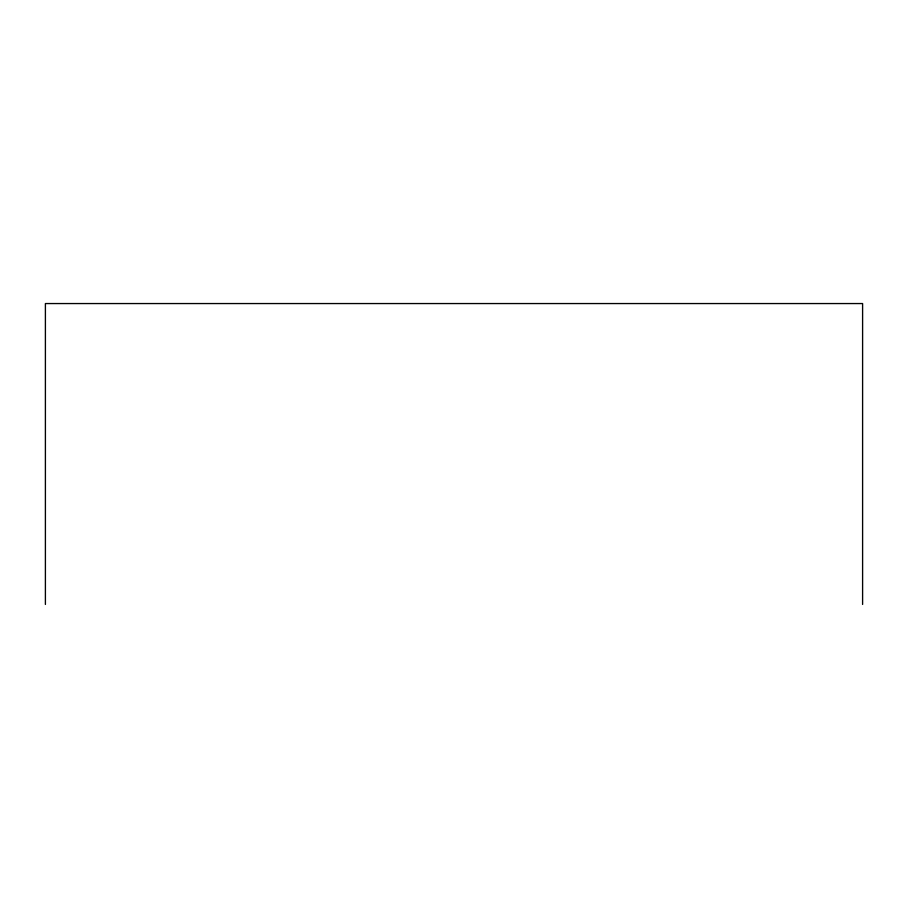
<?xml version="1.0" encoding="UTF-8"?>
<svg xmlns="http://www.w3.org/2000/svg" width="908" height="908" viewBox="0 0 908 908"><rect width="100%" height="100%" fill="white"/><g stroke="black" fill="none" stroke-linecap="round" stroke-linejoin="round"><path stroke-width="1.36" d="M862.6 604.444L862.6 303.556L45.4 303.556L45.4 604.444"/></g></svg>
